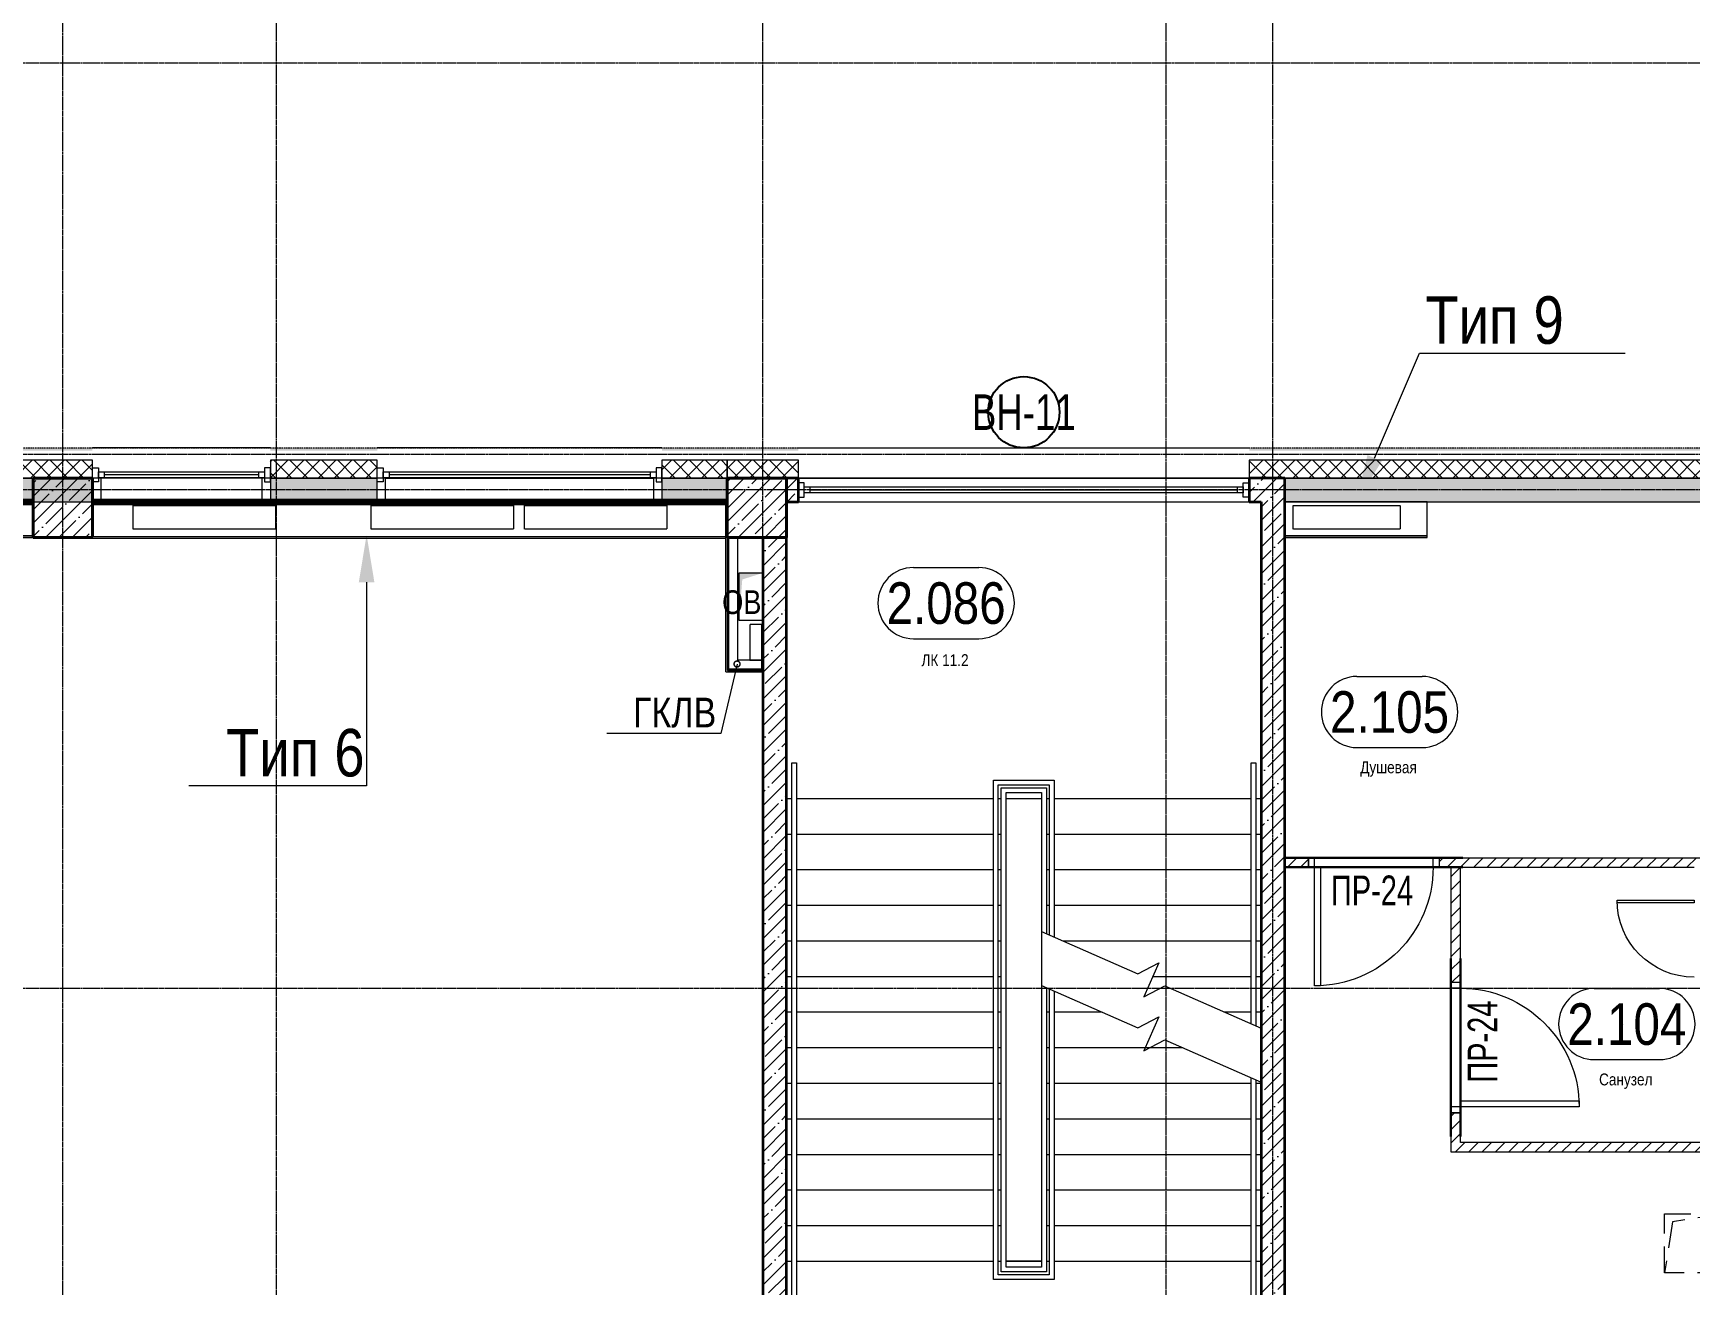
# Model space of a CAD drawing. Header units: millimetres. Extents: x -231292 to 573618, y -153144 to 564035.
# Drawn here: x 26933 to 40897, y 107030 to 117580 of the extents above; entities that cross this region are included whole.
import ezdxf
from ezdxf import colors
from ezdxf.entities.mleader import LeaderData, LeaderLine
from ezdxf.enums import TextEntityAlignment as Align
from ezdxf.math import Vec2, Vec3

# ---------------------------------------------------------------- set-up
doc = ezdxf.new("R2010")
doc.units = ezdxf.units.MM
for name, pattern in [('CENTER2', [28.575, 19.05, -3.175, 3.175, -3.175]), ('DASHED', [19.05, 12.7, -6.35]), ('HIDDEN', [9.525, 6.35, -3.175]), ('HIDDEN2', [4.7625, 3.175, -1.5875])]:
    doc.linetypes.add(name, pattern=pattern)
doc.layers.get('0').update_dxf_attribs({"color": 250})
doc.layers.get('Defpoints').update_dxf_attribs({"color": 250})
for name, color, linetype, lineweight in [('11.4_11.5) Восст штроб. шпакл баз. 2 сл крс', 212, 'Continuous', 90), ('A-Wall-Open', 250, 'Continuous', 5), ('A-Wall_Материал_Газоблок_Контур', 250, 'Continuous', 0), ('АР_Area', 250, 'Continuous', 5), ('АР_Витраж марка', 250, 'Continuous', 9), ('АР_Двери', 250, 'Continuous', 9), ('АР_Колонны', 250, 'Continuous', 35), ('АР_Окна', 250, 'Continuous', 5), ('АР_Отопительные приборы', 250, 'HIDDEN2', 0), ('АР_Стены ЖБ', 250, 'Continuous', 35), ('АР_Стены ПЕНОблок', 250, 'Continuous', 20), ('АР_Утеплитель', 250, 'Continuous', 0), ('АР_Ф_ЛК', 250, 'Continuous', 5), ('АР_Штриховка', 250, 'Continuous', 0), ('Двери кабины', 250, 'Continuous', 0), ('Зашивка радиаторов тип 6 (спорт серый)', 250, 'Continuous', 0), ('Зашивка радиаторов тип 9 (до потолка_ облиц плитка)', 250, 'Continuous', 0), ('Зашивки ГКЛ на всю высоту', 250, 'Continuous', 0), ('КМ_Фахверки', 250, 'Continuous', 80), ('ОВ_Отопление', 250, 'Continuous', 0), ('ОВ_Шахты', 250, 'Continuous', 5), ('Размеры зашивки ГКЛ', 250, 'Continuous', 0), ('РД_Оси_100', 250, 'Continuous', 0)]:
    doc.layers.add(name, color=color, linetype=linetype, lineweight=lineweight)
for name, color, linetype, lineweight, plot in [('АР_Делит', 250, 'Continuous', 0, False), ('РД_Витраж_проем', 250, 'Continuous', 0, False), ('РД_Проем', 250, 'Continuous', 0, False), ('РД_проем_инж перемыч_подсчет', 250, 'Continuous', 30, False)]:
    doc.layers.add(name, color=color, linetype=linetype, lineweight=lineweight, plot=plot)
doc.layers.add('РД_Перемычка инж проемов', color=250, linetype='Continuous')
doc.styles.add('Arial0', font='arial.ttf')
doc.styles.add('Arial_09', font='ARIALN.TTF', dxfattribs={"width": 0.9})
doc.styles.add('style1', font='ARIALN.TTF')
doc.styles.add('ккк', font='isocpeur.ttf', dxfattribs={"width": 0.85, "oblique": 15})
pattern_1 = [(45, (8883.4, 13229.69), (-56.1266, 56.1266), [])]
pattern_2 = [(45, (8883.4, 13229.69), (-112.2532, 112.2532), []), (45, (8995.66, 13229.69), (-112.2532, 112.2532), [198.4375, -39.6875, 0, -39.6875])]

# ---------------------------------------------------------------- blocks, each defined once
blk = doc.blocks.new('СОШ_2200_АР_ОСИ_М100_28.05.24')
at = {"layer": 'АР_Делит', "color": 5, "linetype": 'DASHED'}
blk.add_lwpolyline([(-355, 13145), (-355, 100855), (37145, 100855), (37145, 129155), (72745, 129155), (72745, 135155), (114955, 135155), (114955, -355)], dxfattribs=at)
at = {"layer": 'РД_Оси_100', "linetype": 'CENTER2'}
for p, q in [((20100, -6155), (20100, 139938.679)), ((24200, -6155), (24200, 139938.679)), ((27600, -6155), (27600, 139938.679)), ((-5954.958, 104100), (119910, 104100)), ((-5954.958, 96300), (119910, 96300))]:
    blk.add_line(p, q, dxfattribs=at)
for points in [[(18300, -6196.31), (18300, 139538.679), (18450, 139938.679)], [(28500, -6155), (28500, 139938.679)], [(119910, 100950), (119410, 100800), (-5454.958, 100800), (-5954.958, 100950)], [(119910, 100350), (119410, 100500), (-5454.958, 100500), (-5954.958, 100350)]]:
    blk.add_lwpolyline(points, dxfattribs=at)
blk = doc.blocks.new('ЛК_4000х9400')
for points in [[(6500, 3915), (2300, 3915), (2300, 3955), (6800, 3955), (6800, 3915), (6500, 3915)], [(4129, 45), (2300, 45), (2300, 85), (4146, 85)], [(4601, 85), (6800, 85), (6800, 45), (4583, 45)]]:
    blk.add_lwpolyline(points)
at = {"layer": 'АР_Делит'}
blk.add_lwpolyline([(-400, 4000), (9000, 4000), (9000, 0), (-400, 0)], close=True, dxfattribs=at)
at = {"layer": 'АР_Ф_ЛК'}
for p, q in [((2600, 4000), (2600, 3955)), ((2600, 3915), (2600, 2255)), ((2900, 4000), (2900, 3955)), ((2900, 3915), (2900, 2255)), ((3200, 4000), (3200, 3955)), ((3200, 3915), (3200, 2255)), ((3500, 4000), (3500, 3955)), ((3500, 3915), (3500, 2255)), ((3800, 4000), (3800, 3955)), ((3800, 3915), (3800, 2255)), ((4100, 4000), (4100, 3955)), ((4100, 3915), (4100, 2255)), ((4400, 4000), (4400, 3955)), ((4400, 3915), (4400, 2255)), ((4700, 4000), (4700, 3955)), ((4700, 3915), (4700, 2255)), ((5000, 4000), (5000, 3955)), ((5000, 3915), (5000, 2255)), ((5300, 4000), (5300, 3955)), ((5300, 3915), (5300, 2255)), ((5600, 4000), (5600, 3955)), ((5600, 3915), (5600, 2255)), ((5900, 4000), (5900, 3955)), ((5900, 3915), (5900, 2255)), ((6200, 4000), (6200, 3955)), ((6200, 3915), (6200, 2255)), ((6500, 4000), (6500, 3955)), ((6500, 3915), (6500, 2255)), ((2600, 2215), (2600, 2190)), ((2600, 2150), (2600, 1850)), ((2900, 2215), (2900, 2190)), ((3200, 2215), (3200, 2190)), ((3500, 2215), (3500, 2190)), ((3800, 2215), (3800, 2190)), ((4100, 2215), (4100, 2190)), ((4400, 2215), (4400, 2190)), ((4700, 2215), (4700, 2190)), ((5000, 2215), (5000, 2190)), ((5300, 2215), (5300, 2190)), ((5600, 2215), (5600, 2190)), ((5900, 2215), (5900, 2190)), ((6200, 2215), (6200, 2190)), ((6500, 2215), (6500, 2190)), ((6500, 2150), (6500, 1850)), ((2600, 1810), (2600, 1785)), ((2600, 1745), (2600, 85)), ((2900, 1810), (2900, 1785)), ((2900, 1745), (2900, 85)), ((3200, 1810), (3200, 1785)), ((3200, 1745), (3200, 85)), ((3500, 1810), (3500, 1785)), ((3500, 1745), (3500, 85)), ((3800, 1810), (3800, 1785)), ((3800, 1745), (3800, 85)), ((4100, 1810), (4100, 1785)), ((4100, 1745), (4100, 85)), ((4400, 1810), (4400, 1785)), ((4400, 1745), (4400, 661)), ((4700, 1810), (4700, 1785)), ((4700, 1745), (4700, 1341)), ((5600, 1810), (5600, 1785)), ((5600, 1745), (5600, 85)), ((5900, 1810), (5900, 1785)), ((5900, 1745), (5900, 85)), ((6200, 1810), (6200, 1785)), ((6200, 1745), (6200, 85)), ((6500, 1810), (6500, 1785)), ((6500, 1745), (6500, 85)), ((5300, 1671), (5300, 85)), ((5000, 912), (5000, 85)), ((4700, 309), (4700, 85)), ((2600, 45), (2600, 0)), ((2900, 45), (2900, 0)), ((3200, 45), (3200, 0)), ((3500, 45), (3500, 0)), ((3800, 45), (3800, 0)), ((4100, 45), (4100, 0)), ((4700, 45), (4700, 0)), ((5000, 45), (5000, 0)), ((5300, 45), (5300, 0)), ((5600, 45), (5600, 0)), ((5900, 45), (5900, 0)), ((6200, 45), (6200, 0)), ((6500, 45), (6500, 0))]:
    blk.add_line(p, q, dxfattribs=at)
for points in [[(6500, 3085, 0, 150, 0), (6034, 3085, 0, 0, 0), (2600, 3085, 0, 0, 0)], [(2600, 915, 0, 150, 0), (3066, 915, 0, 0, 0), (4400, 915, 0, 0, 0)], [(5122, 915, 0, 150, 0), (5588, 915, 0, 0, 0), (6500, 915, 0, 0, 0)]]:
    blk.add_lwpolyline(points, format="xyseb", dxfattribs=at)
for points in [[(4878, 1745), (2445, 1745), (2445, 2255), (6655, 2255), (6655, 1745), (5333, 1745)], [(4896, 1785), (2485, 1785), (2485, 2215), (6615, 2215), (6615, 1785), (5350, 1785)], [(4907, 1810), (2510, 1810), (2510, 2190), (6590, 2190), (6590, 1810), (5361, 1810)]]:
    blk.add_lwpolyline(points, dxfattribs=at)
for points in [[(2550, 2150), (6550, 2150), (6550, 1850), (2550, 1850)], [(2600, 2150), (6500, 2150), (6500, 1850), (2600, 1850)]]:
    blk.add_lwpolyline(points, close=True, dxfattribs=at)
at = {"layer": 'АР_Ф_ЛК', "lineweight": 0}
for points in [[(4924, 1850), (4567, 1039), (4659, 862), (4373, 988), (4466, 811), (4109, 0)], [(5379, 1850), (5022, 1039), (5114, 862), (4828, 988), (4921, 811), (4564, 0)]]:
    blk.add_lwpolyline(points, dxfattribs=at)
blk = doc.blocks.new('otv')
at = {"linetype": 'Continuous'}
blk.add_lwpolyline([(0, -1), (0, 0), (1, 0), (1, -1)], close=True, dxfattribs=at)
blk.add_solid([(0, -1), (0, 0), (0.135, -0.137), (1, 0)], dxfattribs=at)
blk = doc.blocks.new('otv пунктир')
at = {"linetype": 'HIDDEN', "ltscale": 0.07}
blk.add_lwpolyline([(0, 0), (0, 1), (1, 1), (1, 0)], close=True, dxfattribs=at)
blk.add_lwpolyline([(0, 1), (0.135, 0.137), (1, 0)], dxfattribs=at)
blk = doc.blocks.new('_DotSmall')
at = {"color": 0, "linetype": 'ByBlock', "const_width": 0.5}
blk.add_lwpolyline([(-0.0625, 0, 1), (0.0625, 0, 1)], format="xyb", close=True, dxfattribs=at)
blk = doc.blocks.new('MOK-МаркаПом_овал_ареал')
for p, q in [((-2.75, 3), (2.75, 3)), ((-2.75, -3), (2.75, -3))]:
    blk.add_line(p, q)
for centre, radius, start, end in [((-2.75, 0), 3, 90, 270), ((2.75, 0), 3, 270, 90), ((-3.75, 0), 3.5, 0, 0.001)]:
    blk.add_arc(centre, radius, start, end)
at = {"color": 0, "style": 'style1'}
blk.add_attdef('АР-ПОМЕЩЕНИЕ:НОМЕР', text='', height=3.5, dxfattribs=at).set_placement((0, 0), align=Align.MIDDLE)
at = {"layer": 'Defpoints', "color": 2, "style": 'style1'}
blk.add_attdef('АР-ПОМЕЩЕНИЕ:НАИМЕНОВАНИЕ', text='', height=1, dxfattribs=at).set_placement((-0.09, -4.81), align=Align.MIDDLE)
blk = doc.blocks.new('МаркаВитража1')
at = {"layer": 'Defpoints'}
blk.add_circle((0, 0), 3, dxfattribs=at)
at = {"color": 0, "linetype": 'ByBlock', "lineweight": -2, "style": 'Arial_09', "width": 0.9}
blk.add_attdef('АР-ОКНО:НАИМЕНОВАНИЕ', text='', height=3, dxfattribs=at).set_placement((0, 0), align=Align.MIDDLE)
blk = doc.blocks.new('MOK-МаркаПеремычки')
at = {"color": 0, "style": 'ккк', "oblique": 15, "width": 0.85}
blk.add_attdef('АР-ПРОЕМ:ПЕРЕМЫЧКА', text='', height=2.5, dxfattribs=at).set_placement((0, 0), align=Align.MIDDLE)

msp = doc.modelspace()

# ---------------------------------------------------------------- hatches: boundary and pattern name
at = {"layer": 'АР_Штриховка', "linetype": 'Continuous', "lineweight": 0}
h = msp.add_hatch(dxfattribs=at)
h.set_pattern_fill('_U', color=256, style=0, pattern_type=0)
h.set_pattern_definition([(360, (8883.4027, 13229.6861), (9e-15, 1), [])])
h.paths.add_polyline_path([(13183.403, 114084.686), (13183.403, 114059.686), (16033.403, 114059.686), (16033.403, 114084.686)], flags=0)
h.paths.add_polyline_path([(17533.403, 114084.686), (17533.403, 114059.686), (18433.403, 114059.686), (18433.403, 114084.686)], flags=0)
h.paths.add_polyline_path([(20833.403, 114084.686), (20833.403, 114059.686), (21733.403, 114059.686), (21733.403, 114084.686)], flags=0)
h.paths.add_polyline_path([(23233.403, 114084.686), (23233.403, 114059.686), (24133.403, 114059.686), (24133.403, 114084.686)], flags=0)
h.paths.add_polyline_path([(26533.403, 114084.686), (26533.403, 114059.686), (27433.403, 114059.686), (27433.403, 114084.686)], flags=0)
h.paths.add_polyline_path([(28933.403, 114084.686), (28933.403, 114059.686), (29833.403, 114059.686), (29833.403, 114084.686)], flags=0)
h.paths.add_polyline_path([(32233.403, 114084.686), (32233.403, 114059.686), (32783.403, 114059.686), (32783.403, 114084.686)], flags=0)
h = msp.add_hatch(dxfattribs=at)
h.set_pattern_fill('_U', color=256, style=0, pattern_type=0)
h.set_pattern_definition([(360, (8883.4027, 13229.6861), (1e-10, 1), [])])
h.paths.add_polyline_path([(32783.403, 114084.686), (32783.403, 114059.686), (33383.403, 114059.686), (33383.403, 114084.686)], flags=0)
h.paths.add_polyline_path([(37183.403, 114084.686), (37183.403, 114059.686), (46053.403, 114059.686), (46028.403, 114084.686)], flags=0)
h = msp.add_hatch(dxfattribs=at)
h.set_pattern_fill('ANSI37', color=256, scale=30, style=0)
h.set_pattern_definition([(45, (8883.4, 13229.69), (-67.35192, 67.35192), []), (135, (8883.4, 13229.69), (-67.35192, -67.35192), [])])
h.paths.add_polyline_path([(13183.403, 113979.686), (13183.403, 113829.686), (16033.403, 113829.686), (16033.403, 113979.686)], flags=0)
h.paths.add_polyline_path([(17533.403, 113979.686), (17533.403, 113829.686), (18433.403, 113829.686), (18433.403, 113979.686)], flags=0)
h.paths.add_polyline_path([(20833.403, 113979.686), (20833.403, 113829.686), (21733.403, 113829.686), (21733.403, 113979.686)], flags=0)
h.paths.add_polyline_path([(23233.403, 113979.686), (23233.403, 113829.686), (24133.403, 113829.686), (24133.403, 113979.686)], flags=0)
h.paths.add_polyline_path([(26533.403, 113979.686), (26533.403, 113829.686), (27433.403, 113829.686), (27433.403, 113979.686)], flags=0)
h.paths.add_polyline_path([(28933.403, 113979.686), (28933.403, 113829.686), (29833.403, 113829.686), (29833.403, 113979.686)], flags=0)
h.paths.add_polyline_path([(32233.403, 113979.686), (32233.403, 113829.686), (32783.403, 113829.686), (32783.403, 113979.686)], flags=0)
h = msp.add_hatch(dxfattribs=at)
h.set_pattern_fill('ANSI37', color=256, scale=30, style=0)
h.set_pattern_definition([(45, (8883.4, 13229.69), (-67.35192, 67.35192), []), (135, (8883.4, 13229.69), (-67.35192, -67.35192), [])])
h.paths.add_polyline_path([(32783.403, 113979.686), (32783.403, 113829.686), (33383.403, 113829.686), (33383.403, 113979.686)], flags=0)
h.paths.add_polyline_path([(37183.403, 113979.686), (37183.403, 113829.686), (46283.403, 113829.686), (46133.403, 113979.686)], flags=0)
h = msp.add_hatch(dxfattribs=at)
h.set_pattern_fill('AR-CONC', color=256, style=0)
h.set_pattern_definition([(50, (8883.4, 13229.69), (182.18467, -15.93909), [19.05, -209.55]), (355, (8883.4, 13229.69), (-35.24342, 191.05685), [15.24, -167.6406]), (100.45144, (8898.58, 13228.36), (146.94125, 175.11775), [16.19, -178.09024]), (46.1842, (8883.4, 13280.49), (271.07904, -42.04233), [28.575, -314.325]), (96.63556, (8906, 13276.98), (237.40413, 247.4261), [24.285, -267.1356]), (351.18415, (8883.4, 13280.5), (237.4041, 247.4261), [22.86, -251.4597]), (21, (8908.8, 13267.79), (151.6144, -102.2652), [19.05, -209.55]), (326, (8908.8, 13267.79), (61.80203, 184.18797), [15.24, -167.64]), (71.45144, (8921.44, 13259.26), (213.41642, 81.92277), [16.19, -178.08994]), (37.5, (8883.4, 13229.686), (3.088603, 84.55504), [0, -165.608, 0, -170.18, 0, -168.275]), (7.5, (8883.4, 13229.69), (66.81966, 100.180575), [0, -97.028, 0, -161.798, 0, -64.135]), (327.5, (8826.76, 13229.686), (135.590595, -5.728744), [0, -63.5, 0, -198.12, 0, -262.89]), (317.5, (8801.36, 13229.69), (148.12918, 25.42649), [0, -82.55, 0, -131.572, 0, -186.69])])
h.paths.add_polyline_path([(13183.403, 113829.686), (13183.403, 113629.686), (16033.403, 113629.686), (16033.403, 113829.686)], flags=0)
h.paths.add_polyline_path([(17533.403, 113829.686), (17533.403, 113629.686), (18433.403, 113629.686), (18433.403, 113829.686)], flags=0)
h.paths.add_polyline_path([(20833.403, 113829.686), (20833.403, 113629.686), (21733.403, 113629.686), (21733.403, 113829.686)], flags=0)
h.paths.add_polyline_path([(23233.403, 113829.686), (23233.403, 113629.686), (24133.403, 113629.686), (24133.403, 113829.686)], flags=0)
h.paths.add_polyline_path([(26533.403, 113829.686), (26533.403, 113629.686), (27433.403, 113629.686), (27433.403, 113829.686)], flags=0)
h.paths.add_polyline_path([(28933.403, 113829.686), (28933.403, 113629.686), (29833.403, 113629.686), (29833.403, 113829.686)], flags=0)
h.paths.add_polyline_path([(32233.403, 113829.686), (32233.403, 113629.686), (32783.403, 113629.686), (32783.403, 113829.686)], flags=0)
at = {"layer": 'АР_Штриховка', "linetype": 'Continuous', "lineweight": 5}
h = msp.add_hatch(dxfattribs=at)
h.set_pattern_fill('ANSI35', color=256, scale=25, style=0)
h.set_pattern_definition(pattern_2)
h.paths.add_polyline_path([(26933.403, 113329.686), (27433.403, 113329.686), (27433.403, 113829.686), (26933.403, 113829.686)], flags=0)
h = msp.add_hatch(dxfattribs=at)
h.set_pattern_fill('ANSI35', color=256, scale=25, style=0)
h.set_pattern_definition(pattern_2)
h.paths.add_polyline_path([(32783.403, 113329.686), (33283.403, 113329.686), (33283.403, 113829.686), (32783.403, 113829.686)], flags=0)
h = msp.add_hatch(dxfattribs=at)
h.set_pattern_fill('ANSI35', color=256, scale=25, style=0)
h.set_pattern_definition([(45, (8883.4, 13229.69), (-112.2532, 112.2532), []), (45, (8995.66, 13229.69), (-112.2532, 112.2532), [198.4375, -39.6875, 0, -39.6875])])
h.paths.add_polyline_path([(33283.403, 113829.686), (33283.403, 113629.686), (33383.403, 113629.686), (33383.403, 113829.686)], flags=0)
h.paths.add_polyline_path([(37183.403, 113829.686), (37183.403, 113629.686), (37283.403, 113629.686), (37483.403, 113829.686)], flags=0)
h = msp.add_hatch(dxfattribs=at)
h.set_pattern_fill('ANSI35', color=256, scale=25, angle=-360, style=0)
h.set_pattern_definition([(45, (8883.4, 13229.69), (-112.2532, 112.2532), []), (45, (8995.66, 13229.69), (-112.2532, 112.2532), [198.4375, -39.6875, 0, -39.6875])])
h.paths.add_polyline_path([(37483.403, 113829.686), (37283.403, 113629.686), (37283.403, 105929.686), (37483.403, 105929.686)], flags=0)
h.paths.add_polyline_path([(37483.403, 104529.686), (37283.403, 104529.686), (37283.403, 104229.686), (37483.403, 104029.686)], flags=0)
at = {"layer": 'АР_Штриховка', "linetype": 'Continuous', "lineweight": 0}
h = msp.add_hatch(dxfattribs=at)
h.set_pattern_fill('AR-CONC', color=256, angle=-315, style=0)
h.set_pattern_definition([(95, (8883.4, 13229.69), (140.09465, 117.55338), [19.05, -209.55]), (40, (8883.4, 13229.69), (-160.01845, 110.17673), [15.24, -167.6406]), (145.45144, (8895.08, 13239.48), (-19.9238, 227.7301), [16.19, -178.09024]), (91.1842, (8847.48, 13265.6), (221.41024, 161.9534), [28.575, -314.325]), (141.63556, (8865.93, 13279.1), (-7.0866, 342.82676), [24.285, -267.1356]), (36.18415, (8847.48, 13265.6), (-7.0866, 342.8268), [22.86, -251.4597]), (66, (8874.42, 13274.59), (179.51998, 34.89515), [19.05, -209.55]), (11, (8874.42, 13274.59), (-86.53993, 173.9412), [15.24, -167.64]), (116.45145, (8889.38, 13277.5), (92.98005, 208.83634), [16.19, -178.08994]), (82.5, (8883.4, 13229.686), (-57.60547, 61.973414), [0, -165.608, 0, -170.18, 0, -168.275]), (52.5, (8883.4, 13229.69), (-23.58973, 118.087), [0, -97.028, 0, -161.798, 0, -64.135]), (12.5, (8843.35, 13189.634), (99.927863, 91.826196), [0, -63.5, 0, -198.12, 0, -262.89]), (2.5, (8825.39, 13171.67), (86.7639, 122.72239), [0, -82.55, 0, -131.572, 0, -186.69])])
h.paths.add_polyline_path([(42233.403, 113629.686), (42233.403, 113829.686), (37482.61, 113829.686), (37482.61, 113629.686)], flags=0)
at = {"layer": 'АР_Штриховка', "linetype": 'Continuous', "lineweight": 5}
h = msp.add_hatch(dxfattribs=at)
h.set_pattern_fill('ANSI35', color=256, scale=25, style=0)
h.set_pattern_definition([(45, (8883.4, 13229.69), (-112.2532, 112.2532), []), (45, (8995.66, 13229.69), (-112.2532, 112.2532), [198.4375, -39.6875, 0, -39.6875])])
h.paths.add_polyline_path([(33083.403, 104279.686), (33283.403, 104279.686), (33283.403, 113329.686), (33083.403, 113329.686)], flags=0)
at = {"layer": 'АР_Штриховка', "linetype": 'Continuous', "lineweight": 0, "ltscale": 0.5}
h = msp.add_hatch(dxfattribs=at)
h.set_pattern_fill('ANSI31', color=256, scale=25, style=0)
h.set_pattern_definition(pattern_1)
h.paths.add_polyline_path([(38883.403, 110549.686), (38910.069, 110569.686), (38883.403, 110629.686), (38783.403, 110629.686), (38783.403, 110549.686)], flags=0)
h.paths.add_polyline_path([(37683.403, 110549.686), (37683.403, 110629.686), (37483.403, 110629.686), (37483.403, 110549.686)], flags=0)
h.paths.add_polyline_path([(42233.403, 110549.686), (42233.403, 110629.686), (41013.221, 110629.686), (40986.555, 110569.686), (41013.221, 110549.686)], flags=0)
h.paths.add_polyline_path([(40933.221, 110549.686), (40986.555, 110569.686), (41013.221, 110629.686), (38883.403, 110629.686), (38910.069, 110569.686), (38963.403, 110549.686)], flags=0)
h = msp.add_hatch(dxfattribs=at)
h.set_pattern_fill('ANSI31', color=256, scale=25, angle=-360, style=0)
h.set_pattern_definition([(45, (8883.4, 13229.69), (-56.1266, 56.1266), [])])
h.paths.add_polyline_path([(38963.403, 110549.686), (38910.069, 110569.686), (38883.403, 110549.686), (38883.403, 109579.686), (38963.403, 109579.686)], flags=0)
h.paths.add_polyline_path([(38963.403, 108479.686), (38883.403, 108479.686), (38883.403, 108149.686), (38963.403, 108229.686)], flags=0)
h = msp.add_hatch(dxfattribs=at)
h.set_pattern_fill('ANSI31', color=256, scale=25, style=0)
h.set_pattern_definition(pattern_1)
h.paths.add_polyline_path([(43053.403, 108149.686), (43053.403, 108229.686), (42923.145, 108229.686), (42869.811, 108209.686), (42843.145, 108149.686)], flags=0)
h.paths.add_polyline_path([(42843.145, 108149.686), (42869.811, 108209.686), (42843.145, 108229.686), (38963.403, 108229.686), (38883.403, 108149.686)], flags=0)

# ---------------------------------------------------------------- linework, layer by layer
at = {"layer": '11.4_11.5) Восст штроб. шпакл баз. 2 сл крс'}
for points in [[(21733.403, 113629.686), (26933.403, 113629.686)], [(27433.403, 113629.686), (32783.403, 113629.686)]]:
    msp.add_lwpolyline(points, dxfattribs=at)
at = {"layer": 'A-Wall-Open', "linetype": 'Continuous', "lineweight": 5}
for p, q in [((33383.403, 114084.686), (37183.403, 114084.686)), ((33383.403, 113829.686), (37183.403, 113829.686))]:
    msp.add_line(p, q, dxfattribs=at)
at = {"layer": 'A-Wall_Материал_Газоблок_Контур', "linetype": 'Continuous', "lineweight": 0}
for p, q in [((28933.403, 114084.686), (27433.403, 114084.686)), ((32233.403, 114084.686), (29833.403, 114084.686)), ((27433.403, 113629.686), (28933.403, 113629.686)), ((29833.403, 113629.686), (32233.403, 113629.686))]:
    msp.add_line(p, q, dxfattribs=at)
at = {"layer": 'АР_Двери', "linetype": 'Continuous', "lineweight": 9}
for points in [[(37733.403, 110629.686), (37683.403, 110629.686), (37683.403, 110549.686), (37733.403, 110549.686)], [(38733.403, 110629.686), (38783.403, 110629.686), (38783.403, 110549.686), (38733.403, 110549.686)], [(37733.403, 110549.686), (37783.403, 110549.686), (37783.403, 109549.686), (37733.403, 109549.686)], [(38883.403, 109529.686), (38883.403, 109579.686), (38963.403, 109579.686), (38963.403, 109529.686)], [(38883.403, 108529.686), (38883.403, 108479.686), (38963.403, 108479.686), (38963.403, 108529.686)], [(38963.403, 108529.686), (38963.403, 108579.686), (39963.403, 108579.686), (39963.403, 108529.686)]]:
    msp.add_lwpolyline(points, close=True, dxfattribs=at)
at = {"layer": 'АР_Двери', "linetype": 'Continuous', "lineweight": 9, "extrusion": (0, 0, -1)}
for centre, start, end in [((-37733.403, 110549.686), 180, 270), ((-38963.403, 108529.686), 90, 180)]:
    msp.add_arc(centre, 1000, start, end, dxfattribs=at)
at = {"layer": 'АР_Колонны', "linetype": 'HIDDEN2', "lineweight": 25}
for p, q in [((26933.403, 113829.686), (27433.403, 113829.686)), ((26933.403, 113329.686), (26933.403, 113829.686)), ((27433.403, 113829.686), (27433.403, 113329.686)), ((32783.403, 113829.686), (33283.403, 113829.686)), ((32783.403, 113329.686), (32783.403, 113829.686)), ((33283.403, 113829.686), (33283.403, 113329.686)), ((27433.403, 113329.686), (26933.403, 113329.686)), ((33283.403, 113329.686), (32783.403, 113329.686))]:
    msp.add_line(p, q, dxfattribs=at)
at = {"layer": 'АР_Колонны', "linetype": 'Continuous', "lineweight": 35}
for p, q in [((26933.403, 113829.686), (27433.403, 113829.686)), ((26933.403, 113329.686), (26933.403, 113829.686)), ((27433.403, 113329.686), (27433.403, 113829.686)), ((32783.403, 113829.686), (33283.403, 113829.686)), ((32783.403, 113329.686), (32783.403, 113829.686)), ((33283.403, 113329.686), (33283.403, 113829.686)), ((26933.403, 113329.686), (27433.403, 113329.686)), ((32783.403, 113329.686), (33283.403, 113329.686))]:
    msp.add_line(p, q, dxfattribs=at)
at = {"layer": 'АР_Окна', "linetype": 'Continuous', "lineweight": 5}
for p, q in [((28933.403, 114084.686), (27433.403, 114084.686)), ((32233.403, 114084.686), (29833.403, 114084.686)), ((27533.403, 113882.186), (27533.403, 113832.186)), ((28833.403, 113857.186), (27533.403, 113857.186)), ((28833.403, 113882.186), (28833.403, 113832.186)), ((29933.403, 113882.186), (29933.403, 113832.186)), ((32133.403, 113857.186), (29933.403, 113857.186)), ((32133.403, 113882.186), (32133.403, 113832.186)), ((33383.403, 113829.686), (37183.403, 113829.686)), ((33483.403, 113704.686), (33483.403, 113754.686)), ((33483.403, 113729.686), (37083.403, 113729.686)), ((37083.403, 113704.686), (37083.403, 113754.686)), ((28933.403, 113629.686), (27433.403, 113629.686)), ((32233.403, 113629.686), (29833.403, 113629.686)), ((33383.403, 113629.686), (37183.403, 113629.686))]:
    msp.add_line(p, q, dxfattribs=at)
for points in [[(27483.403, 113797.186), (27433.403, 113797.186), (27433.403, 113917.186), (27483.403, 113917.186)], [(28883.403, 113882.186), (28883.403, 113832.186), (27483.403, 113832.186), (27483.403, 113882.186)], [(28883.403, 113797.186), (28933.403, 113797.186), (28933.403, 113917.186), (28883.403, 113917.186)], [(29883.403, 113797.186), (29833.403, 113797.186), (29833.403, 113917.186), (29883.403, 113917.186)], [(32183.403, 113882.186), (32183.403, 113832.186), (29883.403, 113832.186), (29883.403, 113882.186)], [(32183.403, 113797.186), (32233.403, 113797.186), (32233.403, 113917.186), (32183.403, 113917.186)], [(33433.403, 113789.686), (33383.403, 113789.686), (33383.403, 113669.686), (33433.403, 113669.686)], [(33433.403, 113704.686), (33433.403, 113754.686), (37133.403, 113754.686), (37133.403, 113704.686)], [(37133.403, 113789.686), (37183.403, 113789.686), (37183.403, 113669.686), (37133.403, 113669.686)]]:
    msp.add_lwpolyline(points, close=True, dxfattribs=at)
at = {"layer": 'АР_Отопительные приборы'}
for points in [[(27775.353, 113599.686), (28975.353, 113599.686), (28975.353, 113399.686), (27775.353, 113399.686)], [(29781.319, 113599.686), (30981.319, 113599.686), (30981.319, 113399.686), (29781.319, 113399.686)], [(31075.353, 113599.686), (32275.353, 113599.686), (32275.353, 113399.686), (31075.353, 113399.686)], [(37554.467, 113599.686), (38454.467, 113599.686), (38454.467, 113399.686), (37554.467, 113399.686)], [(32975.329, 112295.15), (33075.329, 112295.15), (33075.329, 112595.15), (32975.329, 112595.15)]]:
    msp.add_lwpolyline(points, close=True, dxfattribs=at)
at = {"layer": 'АР_Стены ЖБ', "linetype": 'Continuous', "lineweight": 40}
for p, q in [((27433.403, 113829.686), (26933.403, 113829.686)), ((26933.403, 113829.686), (26933.403, 113329.686)), ((27433.403, 113329.686), (27433.403, 113829.686)), ((33283.403, 113829.686), (32783.403, 113829.686)), ((32783.403, 113829.686), (32783.403, 113329.686)), ((33283.403, 113329.686), (33283.403, 113829.686)), ((26933.403, 113329.686), (27433.403, 113329.686)), ((32783.403, 113329.686), (33283.403, 113329.686))]:
    msp.add_line(p, q, dxfattribs=at)
at = {"layer": 'АР_Стены ЖБ', "linetype": 'Continuous', "lineweight": 35}
for p, q in [((33283.403, 113829.686), (33283.403, 113629.686)), ((33383.403, 113829.686), (33283.403, 113829.686)), ((33383.403, 113629.686), (33383.403, 113829.686)), ((37183.403, 113829.686), (37183.403, 113629.686)), ((37483.403, 113829.686), (37183.403, 113829.686)), ((37483.403, 105929.686), (37483.403, 113829.686)), ((33283.403, 113629.686), (33383.403, 113629.686)), ((37183.403, 113629.686), (37283.403, 113629.686)), ((37283.403, 113629.686), (37283.403, 105929.686)), ((33283.403, 113329.686), (33083.403, 113329.686)), ((33083.403, 113329.686), (33083.403, 104279.686)), ((33283.403, 104279.686), (33283.403, 113329.686))]:
    msp.add_line(p, q, dxfattribs=at)
at = {"layer": 'АР_Стены ПЕНОблок', "linetype": 'Continuous', "lineweight": 20}
for p, q in [((27433.403, 113829.686), (26533.403, 113829.686)), ((27433.403, 113629.686), (27433.403, 113829.686)), ((28933.403, 113829.686), (28933.403, 113629.686)), ((29833.403, 113829.686), (28933.403, 113829.686)), ((29833.403, 113629.686), (29833.403, 113829.686)), ((32233.403, 113829.686), (32233.403, 113629.686)), ((32783.403, 113829.686), (32233.403, 113829.686)), ((32783.403, 113629.686), (32783.403, 113829.686)), ((42233.403, 113829.686), (37482.61, 113829.686)), ((37482.61, 113829.686), (37482.61, 113629.686)), ((26533.403, 113629.686), (27433.403, 113629.686)), ((28933.403, 113629.686), (29833.403, 113629.686)), ((32233.403, 113629.686), (32783.403, 113629.686)), ((37482.61, 113629.686), (42233.403, 113629.686)), ((37683.403, 110629.686), (37483.403, 110629.686)), ((37483.403, 110629.686), (37483.403, 110549.686)), ((37683.403, 110549.686), (37683.403, 110629.686)), ((38783.403, 110629.686), (42233.403, 110629.686)), ((38783.403, 110629.686), (38783.403, 110549.686)), ((37483.403, 110549.686), (37683.403, 110549.686)), ((38783.403, 110549.686), (38883.403, 110549.686)), ((38883.403, 110549.686), (38883.403, 109579.686)), ((38963.403, 109579.686), (38963.403, 110549.686)), ((38963.403, 110549.686), (40933.221, 110549.686)), ((38883.403, 109579.686), (38963.403, 109579.686)), ((38963.403, 108479.686), (38883.403, 108479.686)), ((38883.403, 108479.686), (38883.403, 108149.686)), ((38963.403, 108229.686), (38963.403, 108479.686)), ((42843.145, 108229.686), (38963.403, 108229.686)), ((38883.403, 108149.686), (43053.403, 108149.686))]:
    msp.add_line(p, q, dxfattribs=at)
at = {"layer": 'АР_Утеплитель', "linetype": 'Continuous', "lineweight": 0}
for p, q in [((27433.403, 113979.686), (26533.403, 113979.686)), ((27433.403, 113829.686), (27433.403, 113979.686)), ((28933.403, 113979.686), (28933.403, 113829.686)), ((29833.403, 113979.686), (28933.403, 113979.686)), ((29833.403, 113829.686), (29833.403, 113979.686)), ((32233.403, 113979.686), (32233.403, 113829.686)), ((32783.403, 113979.686), (32233.403, 113979.686)), ((32783.403, 113829.686), (32783.403, 113979.686)), ((32783.403, 113979.686), (32783.403, 113829.686)), ((33383.403, 113979.686), (32783.403, 113979.686)), ((33383.403, 113829.686), (33383.403, 113979.686)), ((37183.403, 113979.686), (37183.403, 113829.686)), ((46133.403, 113979.686), (37183.403, 113979.686)), ((26533.403, 113829.686), (27433.403, 113829.686)), ((28933.403, 113829.686), (29833.403, 113829.686)), ((32233.403, 113829.686), (32783.403, 113829.686)), ((32783.403, 113829.686), (33383.403, 113829.686)), ((37183.403, 113829.686), (46283.403, 113829.686))]:
    msp.add_line(p, q, dxfattribs=at)
at = {"layer": 'Двери кабины', "linetype": 'Continuous', "lineweight": 0}
msp.add_lwpolyline([(40933.221, 110273.244), (40933.221, 110248.244), (40283.221, 110248.244), (40283.221, 110273.244)], close=True, dxfattribs=at)
at = {"layer": 'Двери кабины', "linetype": 'Continuous', "lineweight": 0, "extrusion": (0, 0, -1)}
msp.add_arc((-40933.221, 110273.244), 650, 270, 0, dxfattribs=at)
at = {"layer": 'Зашивка радиаторов тип 6 (спорт серый)', "linetype": 'Continuous', "lineweight": 0}
for p, q in [((26933.403, 113629.686), (21733.403, 113629.686)), ((26933.403, 113329.686), (26933.403, 113629.686)), ((27433.403, 113321.717), (27433.437, 113621.717)), ((32773.206, 113621.108), (27433.437, 113621.717)), ((32773.173, 113331.69), (32773.206, 113621.108)), ((21733.403, 113342.186), (26933.403, 113342.186)), ((26933.403, 113342.186), (21733.403, 113342.186)), ((21733.403, 113329.686), (26933.403, 113329.686)), ((27433.403, 113321.717), (32773.172, 113321.108)), ((27433.404, 113334.217), (32773.174, 113333.608)), ((32773.174, 113333.608), (27433.404, 113334.217)), ((32773.172, 113321.108), (32773.172, 113331.69)), ((32773.172, 113331.69), (32773.173, 113331.69))]:
    msp.add_line(p, q, dxfattribs=at)
at = {"layer": 'Зашивка радиаторов тип 9 (до потолка_ облиц плитка)', "linetype": 'Continuous', "lineweight": 0}
for p, q in [((38683.349, 113629.686), (37483.349, 113629.686)), ((37483.349, 113329.686), (37483.349, 113629.686)), ((38683.349, 113329.686), (38683.349, 113629.686)), ((37483.349, 113342.186), (38683.349, 113342.186)), ((38683.349, 113342.186), (37483.349, 113342.186)), ((37483.349, 113329.686), (38683.349, 113329.686))]:
    msp.add_line(p, q, dxfattribs=at)
at = {"layer": 'Зашивки ГКЛ на всю высоту', "linetype": 'Continuous', "lineweight": 0}
for p, q in [((32773.172, 112195.15), (32773.172, 113331.69)), ((32773.172, 113331.69), (32873.172, 113331.69)), ((32785.672, 112220.15), (32785.672, 113331.69)), ((32785.672, 112207.65), (32785.672, 113331.69)), ((32798.172, 112207.65), (32798.172, 113331.69)), ((32798.172, 112220.15), (32798.172, 113331.69)), ((32873.172, 112295.15), (32873.172, 113331.69)), ((33075.329, 112295.15), (32873.172, 112295.15)), ((33075.329, 112195.15), (33075.329, 112295.15)), ((32773.172, 112195.15), (33075.329, 112195.15)), ((33075.329, 112220.15), (32785.672, 112220.15)), ((32785.672, 112207.65), (33075.329, 112207.65)), ((32798.172, 112220.15), (33075.329, 112220.15)), ((33075.329, 112207.65), (32798.172, 112207.65))]:
    msp.add_line(p, q, dxfattribs=at)
at = {"layer": 'КМ_Фахверки', "lineweight": 5}
msp.add_lwpolyline([(79583.403, 81804.686), (103283.403, 81804.103), (103283.403, 13129.686), (123583.403, 13129.686), (123583.371, 148129.686), (81883.406, 148129.686), (81883.406, 142129.686), (46283.403, 142129.686), (46283.403, 113829.686), (8783.403, 113829.686), (8783.403, 26629.686), (36583.403, 26629.686), (36583.403, 39729.686), (29083.403, 39729.686), (29083.403, 81804.686), (54383.403, 81804.686), (54383.403, 13129.686), (92083.403, 13129.686), (92083.403, 26829.686), (74683.402, 26829.694), (74683.401, 81804.686), (79584.99, 81804.686)], dxfattribs=at)
at = {"layer": 'КМ_Фахверки', "lineweight": 20}
for points in [[(27503.403, 113629.686), (28863.403, 113629.686), (28863.403, 113829.686), (27503.403, 113829.686)], [(29903.403, 113829.686), (32163.403, 113829.686), (32163.403, 113629.686), (29903.403, 113629.686)]]:
    msp.add_lwpolyline(points, close=True, dxfattribs=at)
at = {"layer": 'РД_Витраж_проем', "linetype": 'Continuous', "lineweight": 0}
for p, q in [((33383.403, 114084.686), (37183.403, 114084.686)), ((33383.403, 113829.686), (37183.403, 113829.686))]:
    msp.add_line(p, q, dxfattribs=at)
at = {"layer": 'РД_Проем', "linetype": 'Continuous', "lineweight": 0}
for p, q in [((38783.403, 110629.686), (37683.403, 110629.686)), ((38783.403, 110549.686), (37683.403, 110549.686)), ((38883.403, 108479.686), (38883.403, 109579.686)), ((38963.403, 108479.686), (38963.403, 109579.686))]:
    msp.add_line(p, q, dxfattribs=at)
at = {"layer": 'РД_проем_инж перемыч_подсчет', "linetype": 'Continuous', "lineweight": 30}
for p, q in [((38983.403, 110629.686), (37483.403, 110629.686)), ((38983.403, 110549.686), (37483.403, 110549.686)), ((38883.403, 108279.686), (38883.403, 109779.686)), ((38963.403, 108279.686), (38963.403, 109779.686))]:
    msp.add_line(p, q, dxfattribs=at)

# ---------------------------------------------------------------- block references
at = {"layer": 'АР_Area', "linetype": 'Continuous', "lineweight": 5, "xscale": 100, "yscale": 100, "zscale": 100}
for p, values in [((34628.56, 112775.998), {'АР-ПОМЕЩЕНИЕ:НОМЕР': '2.086', 'АР-ПОМЕЩЕНИЕ:НАИМЕНОВАНИЕ': 'ЛК 11.2'}), ((38366.244, 111857.961), {'АР-ПОМЕЩЕНИЕ:НОМЕР': '2.105', 'АР-ПОМЕЩЕНИЕ:НАИМЕНОВАНИЕ': 'Душевая'}), ((40365.91, 109227.749), {'АР-ПОМЕЩЕНИЕ:НОМЕР': '2.104', 'АР-ПОМЕЩЕНИЕ:НАИМЕНОВАНИЕ': 'Санузел'})]:
    msp.add_blockref('MOK-МаркаПом_овал_ареал', p, dxfattribs=at).add_auto_attribs(values)
at = {"layer": 'АР_Витраж марка', "linetype": 'Continuous', "lineweight": 9, "xscale": 100, "yscale": 100, "zscale": 100}
msp.add_blockref('МаркаВитража1', (35283.403, 114384.686), dxfattribs=at).add_auto_attribs({'АР-ОКНО:НАИМЕНОВАНИЕ': 'ВН-11'})
at = {"layer": 'АР_Ф_ЛК', "rotation": 90}
msp.add_blockref('ЛК_4000х9400', (37283.403, 104629.686), dxfattribs=at)
at = {"layer": 'ОВ_Отопление', "xscale": 200, "yscale": 400}
msp.add_blockref('otv', (32883.403, 113029.686), dxfattribs=at)
at = {"layer": 'ОВ_Шахты', "xscale": 500, "yscale": 500, "rotation": 270}
msp.add_blockref('otv пунктир', (40683.208, 107629.686), dxfattribs=at)
at = {"layer": 'РД_Оси_100'}
msp.add_blockref('СОШ_2200_АР_ОСИ_М100_28.05.24', (8883.403, 13229.686), dxfattribs=at)
at = {"layer": 'РД_Перемычка инж проемов', "linetype": 'Continuous', "lineweight": -3}
ref = msp.add_blockref('MOK-МаркаПеремычки', (38218.002, 110356.58, 200), dxfattribs=dict(at, xscale=100, yscale=100, zscale=100))
ref.add_attrib('АР-ПРОЕМ:ПЕРЕМЫЧКА', 'ПР-24', dxfattribs={"layer": '0', "color": 0, "height": 250, "style": 'Arial0', "width": 0.7}).set_placement((38218.002, 110356.58, 200), align=Align.MIDDLE)
ref = msp.add_blockref('MOK-МаркаПеремычки', (39147.946, 109079.474, 200), dxfattribs=dict(at, xscale=100, yscale=100, zscale=100, rotation=89.99999999999997))
ref.add_attrib('АР-ПРОЕМ:ПЕРЕМЫЧКА', 'ПР-24', dxfattribs={"layer": '0', "color": 0, "height": 250, "rotation": 90, "style": 'Arial0', "width": 0.7}).set_placement((39147.946, 109079.474, 200), align=Align.MIDDLE)

# ---------------------------------------------------------------- texts
at = {"layer": 'ОВ_Отопление', "insert": (32906.062, 112782.275), "char_height": 200, "width": 590.00022, "attachment_point": 5, "style": 'style1'}
msp.add_mtext('ОВ', dxfattribs=at)

# ---------------------------------------------------------------- leaders
at = {"layer": 'Размеры зашивки ГКЛ'}
ml = msp.add_multileader_mtext('Standard', dxfattribs=at)
ml.set_content('\\pxsm1;Тип 9  ', color=(0, 0, 138), style='style1')
ml.set_leader_properties(color=256, linetype='ByLayer', lineweight=9)
ml.build(insert=Vec2(0, 0))
ml.multileader.update_dxf_attribs({"has_dogleg": 0, "text_left_attachment_type": 6, "text_right_attachment_type": 6, "text_bottom_attachment_type": 10, "dogleg_length": 25, "arrow_head_size": 400})
ctx = ml.context
ctx.base_point, ctx.char_height, ctx.arrow_head_size, ctx.landing_gap_size, ctx.plane_origin = Vec3(38618.055, 114881.379), 400, 400, 50, Vec3(30694.96, 120690.576)
ctx.left_attachment, ctx.right_attachment, ctx.top_attachment = 6, 6, 10
notes = []
notes.append((ctx, [(0, (1, 1, 0), (38593.055, 114881.379), (1, 0), 25, [(1, [(38083.376, 113629.686)], 0, [])])]))
ctx.mtext.insert, ctx.mtext.width, ctx.mtext.defined_height, ctx.mtext.line_spacing_factor, ctx.mtext.flow_direction = Vec3(38668.055, 115361.379), 1668.44707, 600, 0.3, 5
ml = msp.add_multileader_mtext('Standard', dxfattribs=at)
ml.set_content('\\pxsm1;Тип 6', color=(0, 0, 138), style='style1')
ml.set_leader_properties(color=256, linetype='ByLayer', lineweight=9)
ml.build(insert=Vec2(0, 0))
ml.multileader.update_dxf_attribs({"has_dogleg": 0, "text_left_attachment_type": 6, "text_right_attachment_type": 6, "text_bottom_attachment_type": 10, "dogleg_length": 25, "arrow_head_size": 400})
ctx = ml.context
ctx.base_point, ctx.char_height, ctx.arrow_head_size, ctx.landing_gap_size, ctx.plane_origin = Vec3(28510.217, 111234.918), 400, 400, 50, Vec3(21714.057, 118205.483)
ctx.left_attachment, ctx.right_attachment, ctx.top_attachment = 6, 6, 10
notes.append((ctx, [(1, (1, 1, 0), (29768.641, 111234.918), (-1, 0), 25, [(1, [(29744.133, 113350.886)], 0, [])])]))
ctx.mtext.insert, ctx.mtext.width, ctx.mtext.defined_height, ctx.mtext.line_spacing_factor, ctx.mtext.flow_direction = Vec3(28560.217, 111714.918), 1668.44707, 600, 0.3, 5
ml = msp.add_multileader_mtext('Standard', dxfattribs=at)
ml.set_content('\\pxsm1;ГКЛВ', color=256, style='style1')
ml.set_leader_properties(color=256, linetype='ByLayer', lineweight=9)
ml.set_arrow_properties(name='DOTSMALL')
ml.build(insert=Vec2(0, 0))
ml.multileader.update_dxf_attribs({"text_left_attachment_type": 6, "text_right_attachment_type": 6, "text_bottom_attachment_type": 10, "dogleg_length": 25, "arrow_head_size": 100})
ctx = ml.context
ctx.base_point, ctx.char_height, ctx.arrow_head_size, ctx.landing_gap_size, ctx.plane_origin = Vec3(31942.444, 111678.147), 250, 100, 50, Vec3(22686.495, 119026.826)
ctx.left_attachment, ctx.right_attachment, ctx.top_attachment = 6, 6, 10
notes.append((ctx, [(1, (1, 1, 0), (32728.427, 111678.147), (-1, 0), 25, [(1, [(32866.274, 112262.351)], 0, [])])]))
ctx.mtext.insert, ctx.mtext.width, ctx.mtext.defined_height, ctx.mtext.line_spacing_factor, ctx.mtext.flow_direction = Vec3(31992.444, 111978.147), 1126.26794, 600, 0.3, 5
for ctx, leaders in notes:
    for number, flags, end, landing, length, lines in leaders:
        leader = LeaderData()
        leader.index, (leader.has_last_leader_line, leader.has_dogleg_vector, leader.attachment_direction) = number, flags
        leader.last_leader_point, leader.dogleg_vector, leader.dogleg_length = Vec3(end), Vec3(landing), length
        for number, points, colour, breaks in lines:
            line = LeaderLine()
            line.index, line.vertices, line.color, line.breaks = number, Vec3.list(points), colors.encode_raw_color(colour), breaks
            leader.lines.append(line)
        ctx.leaders.append(leader)

doc.saveas('drawing.dxf')
